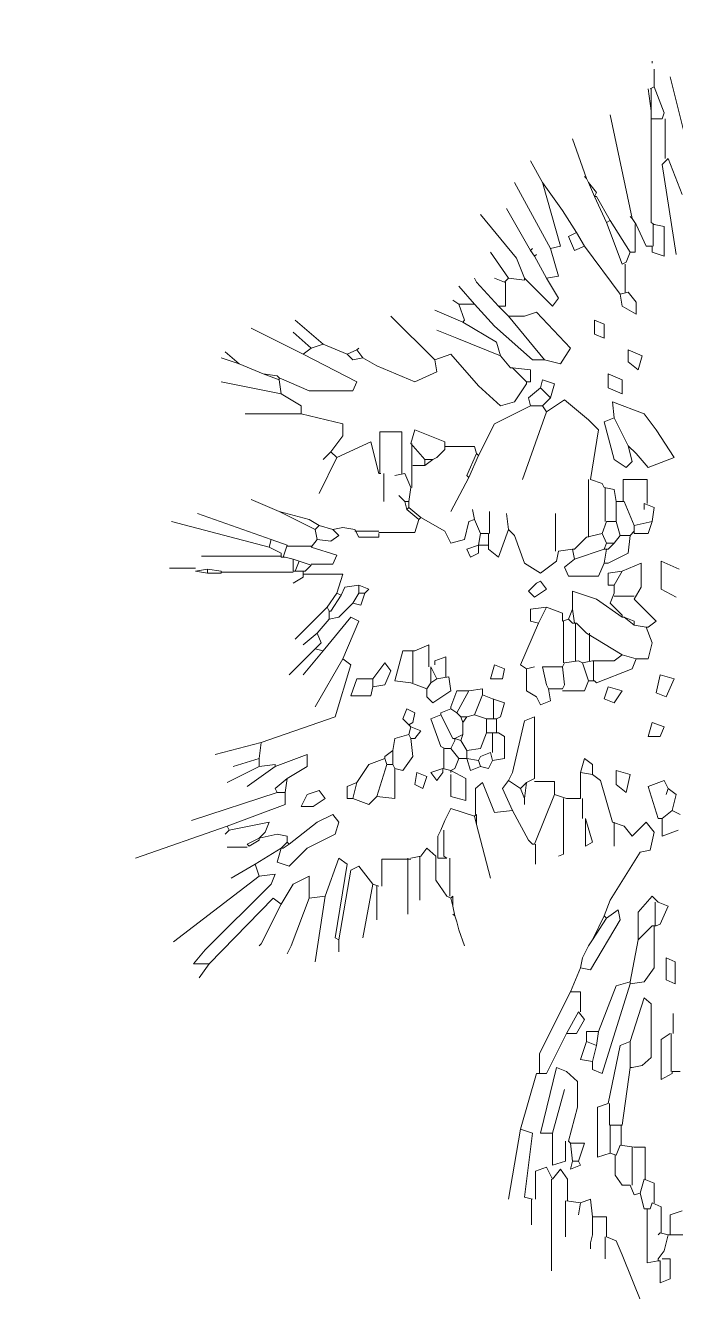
# Model space of a CAD drawing. Header units: inches. Extents: x 242965 to 445791, y 236206 to 423703.
# Drawn here: x 336390.4 to 336479.4, y 365191.5 to 365365 of the extents above; entities that cross this region are included whole.
import ezdxf

# ---------------------------------------------------------------- set-up
doc = ezdxf.new("R2010")
doc.units = ezdxf.units.IN
doc.header["$MEASUREMENT"] = 0
doc.layers.add('9', color=251, linetype='Continuous', lineweight=13)

# ---------------------------------------------------------------- blocks, each defined once
blk = doc.blocks.new('md-lavabo5')
for p, q in [((237.92, 1293.95), (237.92, 1293.68)), ((238.19, 1290.41), (238.19, 1292.86)), ((242.28, 1284.12), (240.37, 1291.77)), ((237.37, 1290.13), (237.78, 1287.13)), ((238.19, 1290.41), (237.64, 1290.13)), ((237.78, 1290.13), (237.78, 1286.04)), ((238.19, 1290.41), (239.55, 1286.86)), ((237.78, 1287.13), (237.78, 1271.84)), ((235.18, 1272.39), (232.18, 1286.58)), ((237.78, 1286.04), (239.28, 1286.04)), ((239.55, 1286.86), (239.28, 1286.04)), ((239.69, 1286.04), (239.69, 1280.58)), ((228.91, 1277.85), (227, 1283.31)), ((222.9, 1277.3), (221.26, 1280.3)), ((240.1, 1280.58), (239.28, 1279.76)), ((240.1, 1280.58), (242.01, 1275.66)), ((239.28, 1279.76), (241.19, 1267.47)), ((223.99, 1268.29), (219.08, 1277.3)), ((222.9, 1277.3), (225.36, 1268.57)), ((222.9, 1277.3), (225.63, 1273.48)), ((228.91, 1277.85), (228.63, 1278.12)), ((228.91, 1277.85), (229.18, 1277.3)), ((229.18, 1277.3), (230.27, 1275.94)), ((229.18, 1277.3), (230, 1275.39)), ((230.27, 1275.94), (230, 1275.39)), ((230, 1275.39), (230.27, 1275.39)), ((230, 1275.39), (231.64, 1271.84)), ((230.27, 1275.39), (232.18, 1272.11)), ((221.26, 1268.02), (217.99, 1273.75)), ((225.63, 1273.48), (227.54, 1270.48)), ((219.35, 1266.93), (214.44, 1272.93)), ((232.18, 1272.11), (231.64, 1271.84)), ((231.64, 1271.84), (233.82, 1266.11)), ((232.18, 1272.11), (234.91, 1267.75)), ((235.18, 1272.39), (234.91, 1272.66)), ((235.18, 1272.39), (235.73, 1271.57)), ((235.59, 1271.57), (235.59, 1267.75)), ((235.73, 1271.57), (237.1, 1268.57)), ((237.78, 1271.84), (238.19, 1271.57)), ((238.05, 1271.57), (238.05, 1268.57)), ((238.19, 1271.57), (239.55, 1271.29)), ((227.54, 1270.48), (226.45, 1269.93)), ((226.45, 1269.93), (227.27, 1268.02)), ((227.54, 1270.48), (228.63, 1268.57)), ((239.55, 1271.29), (239.55, 1267.2)), ((221.26, 1268.02), (221.54, 1268.29)), ((225.36, 1268.57), (223.99, 1268.29)), ((223.99, 1268.29), (225.08, 1264.47)), ((227.27, 1268.02), (228.63, 1268.57)), ((228.63, 1268.57), (233.55, 1262.01)), ((237.1, 1268.57), (237.92, 1268.57)), ((237.92, 1267.75), (237.92, 1268.57)), ((218.26, 1264.2), (215.8, 1267.75)), ((220.44, 1264.2), (219.35, 1266.93)), ((221.26, 1268.02), (221.81, 1267.2)), ((221.81, 1267.2), (222.08, 1267.47)), ((221.81, 1267.2), (223.45, 1264.2)), ((234.37, 1266.38), (233.82, 1266.11)), ((234.91, 1267.75), (234.37, 1266.38)), ((235.59, 1267.75), (234.91, 1267.75)), ((239.55, 1267.2), (237.92, 1267.75)), ((234.23, 1266.11), (234.23, 1262.28)), ((213.62, 1260.65), (211.44, 1263.1)), ((213.89, 1263.65), (213.62, 1264.2)), ((216.89, 1260.38), (213.89, 1263.65)), ((217.71, 1263.65), (216.35, 1264.2)), ((218.26, 1264.2), (217.71, 1263.65)), ((217.85, 1263.65), (217.85, 1260.38)), ((218.26, 1264.2), (220.44, 1263.92)), ((220.44, 1263.92), (220.44, 1264.2)), ((220.44, 1264.2), (224.26, 1260.38)), ((225.08, 1264.47), (223.45, 1264.2)), ((225.08, 1261.47), (223.45, 1264.2)), ((211.44, 1260.65), (210.62, 1261.19)), ((224.26, 1260.38), (225.08, 1261.47)), ((234.64, 1262.28), (233.55, 1262.01)), ((233.82, 1260.38), (233.55, 1262.01)), ((234.64, 1262.28), (235.73, 1260.92)), ((211.98, 1258.19), (208.16, 1259.83)), ((211.44, 1260.65), (213.62, 1260.65)), ((211.44, 1260.65), (212.25, 1258.46)), ((213.62, 1260.65), (216.35, 1257.64)), ((217.85, 1260.38), (216.89, 1260.38)), ((216.89, 1260.38), (218.26, 1259.01)), ((220.44, 1259.01), (222.08, 1259.56)), ((222.08, 1259.56), (226.72, 1254.64)), ((235.73, 1259.28), (233.82, 1260.38)), ((235.73, 1260.92), (235.73, 1259.28)), ((192.87, 1255.19), (189.05, 1258.46)), ((208.16, 1253), (202.15, 1259.01)), ((212.25, 1258.46), (211.98, 1258.19)), ((211.98, 1258.19), (216.62, 1255.46)), ((216.35, 1257.64), (221.54, 1253)), ((218.26, 1259.01), (223.17, 1253)), ((218.26, 1259.01), (220.44, 1259.01)), ((230, 1258.46), (231.36, 1257.92)), ((230, 1256.55), (230, 1258.46)), ((231.36, 1257.92), (231.36, 1256.01)), ((190.14, 1253.82), (183.04, 1257.37)), ((191.23, 1254.64), (188.78, 1256.83)), ((211.16, 1256.01), (208.43, 1257.1)), ((217.17, 1253.55), (211.16, 1256.01)), ((231.36, 1256.01), (230, 1256.55)), ((191.23, 1254.64), (190.14, 1253.82)), ((192.87, 1255.19), (191.23, 1254.64)), ((192.87, 1255.19), (196.15, 1253.82)), ((197.51, 1254.37), (196.15, 1253.82)), ((197.51, 1254.37), (197.78, 1254.64)), ((197.51, 1254.37), (198.33, 1253.28)), ((216.62, 1255.46), (217.17, 1253.55)), ((226.72, 1254.64), (225.36, 1252.46)), ((234.64, 1254.37), (236.55, 1253.55)), ((234.64, 1252.73), (234.64, 1254.37)), ((181.4, 1252.46), (178.95, 1253.28)), ((181.4, 1252.46), (179.49, 1254.1)), ((181.4, 1252.46), (184.68, 1251.09)), ((190.14, 1253.82), (197.51, 1250)), ((196.15, 1253.82), (196.97, 1253)), ((196.97, 1253), (198.33, 1253.28)), ((198.33, 1253.28), (200.24, 1252.18)), ((208.16, 1253), (210.34, 1253.82)), ((208.43, 1251.36), (208.16, 1253)), ((210.34, 1253.82), (214.16, 1249.46)), ((217.17, 1253.55), (218.53, 1251.91)), ((221.54, 1253), (223.17, 1253)), ((225.36, 1252.46), (223.17, 1253)), ((236, 1251.64), (234.64, 1252.73)), ((236.55, 1253.55), (236, 1251.64)), ((184.68, 1251.09), (186.86, 1250.27)), ((184.68, 1251.09), (186.59, 1250.82)), ((186.59, 1250.82), (186.86, 1250.55)), ((200.24, 1252.18), (205.43, 1250)), ((205.43, 1250), (208.43, 1251.36)), ((218.53, 1251.91), (218.81, 1251.91)), ((218.81, 1251.91), (220.72, 1250)), ((218.81, 1251.91), (221.26, 1251.64)), ((221.26, 1251.64), (221.26, 1250)), ((231.91, 1251.09), (233.82, 1250.27)), ((231.91, 1249.18), (231.91, 1251.09)), ((187.14, 1248.36), (178.95, 1250)), ((190.96, 1248.77), (186.86, 1250.55)), ((186.86, 1250.55), (186.86, 1250.27)), ((186.86, 1250.27), (187.14, 1248.36)), ((197.51, 1250), (196.97, 1248.77)), ((214.16, 1249.46), (217.17, 1246.72)), ((219.08, 1247.27), (220.72, 1249.73)), ((220.72, 1249.73), (220.72, 1250)), ((221.26, 1250), (220.72, 1250)), ((222.63, 1249.18), (220.99, 1247.82)), ((222.63, 1249.18), (222.9, 1250.27)), ((222.63, 1249.18), (223.99, 1247.82)), ((222.9, 1250.27), (224.54, 1249.73)), ((224.54, 1249.73), (223.99, 1247.82)), ((233.82, 1248.36), (231.91, 1249.18)), ((233.82, 1250.27), (233.82, 1248.36)), ((187.14, 1248.36), (189.87, 1246.72)), ((196.97, 1248.77), (190.96, 1248.77)), ((217.17, 1246.72), (219.08, 1247.27)), ((220.99, 1247.82), (221.26, 1246.72)), ((223.99, 1247.82), (222.9, 1246.72)), ((223.45, 1245.91), (225.9, 1247.54)), ((225.9, 1247.54), (229.18, 1244.81)), ((232.73, 1245.09), (232.46, 1247.27)), ((232.46, 1247.27), (236.82, 1245.63)), ((189.87, 1245.63), (182.22, 1245.63)), ((189.87, 1246.72), (189.87, 1245.63)), ((189.87, 1245.63), (195.6, 1244.27)), ((221.26, 1246.72), (216.35, 1244.27)), ((223.45, 1245.91), (220.17, 1236.62)), ((221.26, 1246.72), (222.9, 1246.72)), ((222.9, 1246.72), (223.45, 1245.91)), ((236.82, 1245.63), (238.46, 1243.45)), ((195.6, 1244.27), (195.6, 1242.63)), ((216.35, 1244.27), (214.16, 1239.9)), ((229.18, 1244.81), (230.55, 1243.45)), ((232.73, 1245.09), (231.36, 1244.54)), ((231.36, 1244.54), (232.73, 1239.35)), ((232.73, 1245.09), (234.64, 1241.26)), ((195.6, 1242.63), (193.96, 1240.44)), ((200.65, 1237.44), (200.65, 1243.17)), ((200.65, 1243.17), (203.65, 1243.17)), ((203.65, 1243.17), (203.65, 1237.44)), ((204.88, 1241.54), (205.43, 1243.45)), ((205.43, 1243.45), (209.52, 1241.81)), ((230.55, 1243.45), (229.45, 1236.62)), ((238.46, 1243.45), (240.92, 1239.63)), ((193.96, 1240.44), (192.87, 1239.35)), ((193.96, 1240.44), (194.78, 1239.63)), ((194.78, 1239.63), (199.42, 1241.81)), ((199.42, 1241.81), (200.52, 1237.44)), ((204.88, 1241.54), (206.79, 1239.35)), ((205.02, 1241.54), (205.02, 1238.54)), ((209.52, 1240.72), (208.43, 1239.63)), ((209.52, 1241.81), (209.52, 1240.72)), ((209.52, 1241.13), (213.62, 1241.13)), ((213.62, 1241.13), (213.89, 1240.17)), ((235.18, 1239.08), (234.64, 1241.26)), ((235.73, 1240.17), (234.64, 1241.26)), ((194.78, 1239.63), (192.32, 1234.71)), ((206.79, 1239.35), (207.89, 1239.35)), ((206.79, 1239.35), (206.79, 1238.54)), ((207.89, 1239.35), (206.79, 1238.54)), ((208.43, 1239.63), (207.89, 1239.35)), ((213.89, 1240.17), (212.53, 1237.17)), ((214.16, 1239.9), (212.8, 1236.9)), ((213.89, 1240.17), (214.16, 1239.9)), ((232.73, 1239.35), (234.37, 1238.26)), ((234.37, 1238.26), (235.18, 1239.08)), ((237.37, 1238.26), (235.73, 1240.17)), ((240.92, 1239.63), (237.37, 1238.26)), ((200.52, 1237.44), (200.79, 1237.44)), ((201.2, 1237.44), (201.2, 1233.62)), ((204.06, 1237.44), (202.7, 1237.17)), ((204.06, 1237.44), (204.88, 1235.53)), ((205.02, 1238.54), (205.02, 1235.53)), ((205.16, 1238.54), (206.79, 1238.54)), ((212.8, 1236.9), (210.34, 1232.25)), ((212.53, 1237.17), (212.8, 1236.9)), ((204.88, 1235.53), (204.61, 1233.62)), ((229.18, 1236.62), (229.18, 1228.71)), ((229.45, 1236.62), (231.09, 1236.08)), ((231.09, 1236.08), (231.36, 1235.53)), ((231.36, 1235.53), (232.73, 1235.26)), ((231.5, 1235.53), (231.5, 1230.89)), ((232.73, 1235.26), (233, 1233.62)), ((233.96, 1233.62), (233.96, 1236.62)), ((233.96, 1236.62), (237.23, 1236.62)), ((237.23, 1236.62), (237.23, 1233.35)), ((186.86, 1232.25), (183.04, 1233.89)), ((204.06, 1233.62), (203.24, 1234.44)), ((204.06, 1233.62), (204.61, 1233.62)), ((204.06, 1233.62), (204.34, 1232.53)), ((204.61, 1233.62), (204.61, 1232.8)), ((233, 1233.62), (234.09, 1233.62)), ((233, 1233.62), (233, 1230.89)), ((234.09, 1233.62), (235.46, 1230.34)), ((236.82, 1233.35), (238.19, 1232.8)), ((236.82, 1233.35), (236.82, 1232.53)), ((185.77, 1228.43), (175.67, 1231.98)), ((186.86, 1232.25), (191.78, 1229.8)), ((186.86, 1232.25), (190.96, 1231.16)), ((204.61, 1232.8), (204.34, 1232.53)), ((204.34, 1232.53), (205.97, 1231.16)), ((204.61, 1232.8), (206.25, 1231.44)), ((213.62, 1231.16), (213.34, 1232.53)), ((215.67, 1229.25), (215.67, 1232.25)), ((218.26, 1229.8), (217.99, 1231.98)), ((224.67, 1226.8), (224.67, 1231.98)), ((238.19, 1232.8), (237.92, 1230.89)), ((185.5, 1227.34), (172.12, 1230.89)), ((190.96, 1231.16), (192.32, 1230.34)), ((192.32, 1230.34), (191.78, 1229.8)), ((192.32, 1230.34), (194.23, 1229.8)), ((194.23, 1229.8), (195.6, 1230.07)), ((195.6, 1230.07), (197.24, 1229.8)), ((205.97, 1231.16), (205.43, 1229.39)), ((206.25, 1231.44), (205.97, 1231.16)), ((206.25, 1231.44), (209.52, 1229.53)), ((212.25, 1228.43), (212.8, 1230.89)), ((212.8, 1230.89), (213.62, 1231.16)), ((213.62, 1231.16), (214.44, 1229.25)), ((231.64, 1230.89), (231.09, 1229.25)), ((231.64, 1230.89), (233, 1230.89)), ((233, 1230.89), (233.55, 1228.98)), ((237.92, 1230.89), (235.46, 1230.34)), ((235.46, 1230.34), (235.46, 1229.53)), ((237.92, 1230.89), (237.37, 1229.25)), ((185.77, 1228.43), (185.5, 1227.34)), ((185.77, 1228.43), (187.96, 1227.62)), ((192.05, 1228.43), (191.23, 1227.34)), ((191.78, 1229.8), (192.05, 1228.43)), ((193.96, 1228.16), (192.05, 1228.43)), ((195.05, 1228.98), (193.96, 1228.16)), ((194.23, 1229.8), (195.05, 1228.98)), ((197.24, 1229.8), (197.78, 1228.71)), ((197.24, 1229.53), (200.52, 1229.53)), ((197.78, 1228.71), (200.52, 1228.71)), ((205.43, 1229.39), (200.52, 1229.39)), ((200.52, 1228.71), (200.52, 1229.25)), ((209.52, 1229.53), (210.34, 1227.89)), ((210.34, 1227.89), (212.25, 1228.43)), ((214.44, 1229.25), (214.16, 1227.62)), ((214.44, 1229.25), (215.53, 1229.25)), ((215.53, 1229.25), (215.53, 1227.62)), ((218.26, 1229.8), (216.89, 1225.98)), ((218.26, 1229.8), (219.08, 1228.98)), ((219.08, 1228.98), (220.44, 1225.16)), ((228.91, 1228.71), (227.27, 1227.07)), ((231.09, 1229.25), (228.91, 1228.71)), ((231.09, 1229.25), (231.64, 1227.89)), ((233.55, 1228.98), (232.73, 1227.89)), ((233.55, 1228.98), (234.91, 1228.98)), ((234.91, 1228.98), (234.64, 1226.52)), ((235.46, 1229.53), (234.91, 1228.98)), ((235.46, 1229.25), (235.46, 1229.53)), ((237.37, 1229.25), (235.46, 1229.25)), ((185.5, 1227.34), (187.14, 1226.52)), ((187.14, 1226.52), (187.14, 1225.98)), ((187.96, 1227.62), (187.41, 1225.98)), ((187.96, 1227.48), (191.23, 1227.48)), ((191.23, 1227.34), (194.78, 1226.25)), ((214.16, 1227.62), (212.53, 1227.07)), ((212.53, 1227.07), (213.07, 1225.98)), ((213.07, 1225.98), (214.16, 1226.52)), ((214.16, 1227.62), (215.53, 1227.62)), ((214.16, 1226.52), (214.16, 1227.62)), ((215.53, 1227.07), (215.53, 1227.62)), ((216.89, 1225.98), (215.53, 1227.07)), ((224.81, 1225.43), (225.08, 1226.8)), ((227, 1227.07), (225.08, 1226.8)), ((227.27, 1227.07), (227, 1227.07)), ((227, 1227.07), (227.27, 1225.7)), ((231.36, 1227.07), (227.27, 1225.7)), ((231.64, 1227.89), (231.36, 1227.07)), ((231.36, 1227.07), (231.64, 1227.07)), ((231.64, 1227.07), (231.36, 1225.16)), ((231.64, 1227.89), (232.73, 1227.89)), ((231.64, 1227.07), (231.91, 1227.07)), ((232.73, 1227.89), (231.91, 1227.07)), ((234.64, 1226.52), (231.91, 1225.16)), ((187.14, 1226.11), (176.22, 1226.11)), ((187.14, 1225.98), (187.41, 1225.98)), ((187.41, 1225.98), (187.68, 1225.98)), ((187.68, 1225.98), (188.78, 1225.7)), ((188.78, 1225.7), (189.6, 1225.43)), ((188.78, 1225.7), (188.78, 1224.07)), ((189.6, 1225.43), (189.05, 1224.07)), ((189.6, 1225.43), (191.23, 1224.88)), ((191.23, 1224.88), (190.41, 1224.07)), ((194.23, 1225.02), (191.23, 1225.02)), ((194.78, 1226.25), (194.23, 1225.02)), ((220.44, 1225.16), (222.63, 1223.79)), ((222.63, 1223.79), (224.81, 1225.43)), ((227.27, 1225.7), (225.9, 1224.61)), ((230.55, 1223.38), (231.36, 1225.16)), ((231.91, 1225.16), (231.36, 1225.16)), ((233.82, 1224.07), (236.41, 1225.16)), ((236.41, 1225.16), (236.41, 1221.88)), ((239.14, 1221.61), (239.14, 1225.43)), ((239.14, 1225.43), (241.6, 1224.34)), ((175.4, 1224.47), (171.85, 1224.47)), ((177.04, 1224.34), (175.4, 1224.07)), ((175.4, 1224.07), (177.04, 1223.79)), ((177.04, 1224.34), (178.95, 1224.07)), ((177.04, 1224.34), (177.04, 1223.79)), ((177.04, 1223.79), (178.95, 1223.79)), ((178.95, 1224.07), (178.95, 1223.79)), ((188.78, 1223.93), (178.95, 1223.93)), ((188.78, 1224.07), (189.05, 1224.07)), ((190.14, 1223.25), (188.78, 1222.43)), ((189.05, 1224.07), (189.32, 1224.07)), ((189.32, 1224.07), (190.14, 1224.07)), ((190.41, 1224.07), (190.14, 1224.07)), ((190.14, 1224.07), (190.14, 1223.25)), ((190.14, 1223.66), (195.6, 1223.66)), ((195.6, 1223.66), (194.78, 1221.06)), ((225.9, 1224.61), (226.45, 1223.38)), ((226.45, 1223.38), (230.55, 1223.38)), ((233.82, 1224.07), (231.91, 1223.79)), ((231.91, 1223.79), (231.91, 1222.15)), ((233.82, 1224.07), (232.73, 1222.15)), ((195.87, 1221.88), (195.33, 1220.79)), ((197.78, 1222.15), (195.87, 1221.88)), ((197.78, 1222.15), (199.15, 1221.61)), ((197.78, 1222.15), (197.78, 1221.06)), ((199.15, 1221.61), (198.6, 1221.06)), ((220.99, 1221.33), (222.08, 1222.43)), ((221.81, 1220.52), (220.99, 1221.33)), ((223.45, 1221.61), (221.81, 1220.52)), ((222.08, 1222.43), (222.63, 1222.7)), ((222.63, 1222.7), (223.45, 1221.61)), ((227, 1218.88), (227, 1221.33)), ((227, 1221.33), (230.27, 1220.24)), ((231.91, 1222.15), (232.73, 1222.15)), ((232.73, 1222.15), (232.73, 1221.06)), ((236.41, 1221.88), (235.46, 1220.24)), ((241.19, 1220.52), (239.14, 1221.61)), ((194.78, 1221.06), (193.42, 1219.15)), ((195.33, 1220.79), (193.96, 1218.61)), ((194.78, 1221.06), (195.33, 1220.79)), ((196.97, 1219.7), (195.05, 1217.79)), ((197.78, 1221.06), (196.97, 1219.7)), ((198.06, 1219.43), (196.97, 1219.7)), ((197.78, 1221.06), (198.6, 1221.06)), ((198.6, 1221.06), (198.06, 1219.43)), ((230.27, 1220.24), (233.82, 1217.79)), ((232.73, 1221.06), (232.18, 1219.7)), ((232.18, 1219.7), (233.82, 1218.06)), ((232.73, 1220.65), (235.46, 1220.65)), ((235.46, 1220.24), (236.28, 1219.43)), ((193.42, 1219.15), (189.05, 1214.78)), ((192.87, 1213.15), (196.69, 1217.79)), ((193.42, 1219.15), (193.69, 1218.61)), ((193.96, 1218.61), (193.69, 1218.61)), ((193.69, 1218.61), (193.69, 1217.51)), ((195.05, 1217.79), (193.69, 1217.51)), ((196.69, 1217.79), (197.78, 1217.24)), ((223.45, 1219.15), (221.26, 1218.88)), ((221.26, 1218.88), (221.26, 1217.24)), ((223.45, 1219.15), (222.35, 1216.97)), ((223.45, 1219.15), (225.63, 1218.33)), ((225.63, 1218.33), (225.63, 1217.24)), ((227, 1218.88), (226.45, 1217.51)), ((227, 1218.88), (227.27, 1216.97)), ((233.82, 1218.06), (233.82, 1217.79)), ((233.82, 1217.79), (234.09, 1217.79)), ((234.09, 1217.79), (235.46, 1216.69)), ((234.09, 1217.79), (235.46, 1217.24)), ((236.28, 1219.43), (238.46, 1217.24)), ((193.69, 1217.51), (192.05, 1215.6)), ((197.78, 1217.24), (195.6, 1212.05)), ((222.35, 1216.97), (219.9, 1211.23)), ((221.26, 1217.24), (222.35, 1216.97)), ((226.45, 1217.51), (225.63, 1217.24)), ((225.77, 1217.24), (225.77, 1211.51)), ((226.45, 1217.51), (227, 1216.97)), ((227, 1216.97), (227.27, 1216.97)), ((227.27, 1216.97), (227.54, 1216.97)), ((227.41, 1216.97), (227.41, 1211.78)), ((227.54, 1216.97), (228.91, 1215.6)), ((235.46, 1217.24), (235.46, 1216.69)), ((235.46, 1216.69), (237.1, 1216.42)), ((237.37, 1216.42), (237.1, 1216.42)), ((237.1, 1216.42), (237.92, 1214.24)), ((238.46, 1217.24), (237.37, 1216.42)), ((192.05, 1215.6), (190.14, 1213.96)), ((192.05, 1215.6), (192.6, 1214.24)), ((228.91, 1215.6), (233.82, 1212.6)), ((229.32, 1215.6), (229.32, 1211.78)), ((191.78, 1213.42), (188.23, 1209.87)), ((192.87, 1213.15), (190.14, 1209.87)), ((192.6, 1214.24), (191.78, 1213.42)), ((191.78, 1213.42), (192.87, 1213.15)), ((203.79, 1213.15), (202.7, 1209.05)), ((205.43, 1213.15), (203.79, 1213.15)), ((205.16, 1213.15), (205.16, 1208.78)), ((205.43, 1213.15), (207.34, 1213.96)), ((207.34, 1213.96), (207.34, 1210.96)), ((233.82, 1212.6), (232.73, 1211.78)), ((233.82, 1212.6), (235.73, 1212.05)), ((237.92, 1214.24), (237.37, 1212.05)), ((195.6, 1212.05), (191.78, 1205.5)), ((196.69, 1211.23), (194.51, 1204.14)), ((195.6, 1212.05), (196.69, 1211.23)), ((199.7, 1209.32), (201.33, 1211.51)), ((201.33, 1211.51), (202.15, 1210.41)), ((207.61, 1210.96), (208.43, 1209.32)), ((207.61, 1210.96), (207.61, 1208.78)), ((209.66, 1212.33), (208.16, 1211.78)), ((208.16, 1211.78), (208.16, 1211.23)), ((209.66, 1209.6), (209.66, 1212.33)), ((215.8, 1209.32), (216.35, 1211.23)), ((216.35, 1211.23), (217.71, 1210.69)), ((219.9, 1211.23), (220.72, 1210.69)), ((220.72, 1210.69), (221.81, 1210.96)), ((225.63, 1210.96), (222.9, 1210.96)), ((222.9, 1210.96), (223.45, 1208.51)), ((225.9, 1211.51), (225.63, 1210.96)), ((225.63, 1210.96), (225.9, 1208.51)), ((227.81, 1211.78), (225.9, 1211.51)), ((227.81, 1211.78), (228.36, 1211.51)), ((229.73, 1211.78), (228.36, 1211.51)), ((228.36, 1211.51), (229.18, 1209.05)), ((229.73, 1211.78), (230, 1211.78)), ((229.86, 1211.78), (229.86, 1209.05)), ((232.73, 1211.78), (230, 1211.78)), ((235.73, 1212.05), (235.18, 1210.69)), ((237.37, 1212.05), (235.73, 1212.05)), ((197.51, 1209.32), (196.69, 1207)), ((199.7, 1209.32), (197.51, 1209.32)), ((199.7, 1209.32), (199.7, 1208.23)), ((202.15, 1210.41), (201.33, 1208.51)), ((208.43, 1209.32), (207.61, 1208.78)), ((210.07, 1209.6), (208.43, 1209.32)), ((210.07, 1209.6), (210.34, 1207.69)), ((217.44, 1209.32), (215.8, 1209.32)), ((217.71, 1210.69), (217.44, 1209.32)), ((220.72, 1210.69), (220.72, 1207.69)), ((235.18, 1210.69), (230.27, 1208.78)), ((238.46, 1207.41), (239.01, 1209.87)), ((239.01, 1209.87), (240.92, 1209.32)), ((240.92, 1209.32), (239.83, 1206.87)), ((199.42, 1207), (199.7, 1208.23)), ((201.33, 1208.51), (199.7, 1208.23)), ((202.7, 1209.05), (204.88, 1208.78)), ((204.88, 1208.78), (207.07, 1207.96)), ((207.61, 1208.78), (207.07, 1207.96)), ((207.07, 1206.87), (207.07, 1207.96)), ((210.34, 1207.69), (207.89, 1206.05)), ((211.16, 1207.69), (210.34, 1205.5)), ((212.8, 1207.69), (211.16, 1204.68)), ((212.8, 1207.69), (211.16, 1207.69)), ((212.8, 1207.69), (214.71, 1207.96)), ((214.71, 1207.96), (214.71, 1207.14)), ((220.72, 1207.69), (222.08, 1206.87)), ((223.45, 1208.51), (223.72, 1207.96)), ((223.99, 1206.32), (223.72, 1207.96)), ((223.72, 1207.96), (225.63, 1207.96)), ((225.9, 1208.51), (225.63, 1207.96)), ((228.63, 1207.69), (225.63, 1207.69)), ((229.18, 1209.05), (228.63, 1207.69)), ((229.18, 1209.05), (230, 1209.05)), ((230.27, 1208.78), (230, 1209.05)), ((231.36, 1206.59), (231.91, 1208.23)), ((231.91, 1208.23), (233.82, 1207.69)), ((233.82, 1207.69), (232.73, 1206.05)), ((239.83, 1206.87), (238.46, 1207.41)), ((196.69, 1207), (199.42, 1207)), ((207.89, 1206.05), (207.07, 1206.87)), ((214.71, 1207.14), (213.62, 1204.41)), ((214.71, 1207.14), (216.08, 1206.59)), ((216.08, 1206.59), (217.71, 1206.05)), ((216.21, 1206.59), (216.21, 1203.86)), ((217.71, 1206.05), (217.17, 1204.14)), ((222.08, 1206.87), (222.63, 1205.77)), ((222.63, 1205.77), (223.99, 1206.32)), ((232.73, 1206.05), (231.36, 1206.59)), ((194.51, 1204.14), (184.41, 1200.59)), ((203.79, 1203.86), (204.34, 1205.23)), ((204.61, 1203.04), (203.79, 1203.86)), ((204.34, 1205.23), (205.43, 1204.68)), ((205.43, 1204.68), (205.16, 1203.32)), ((208.98, 1204.41), (207.61, 1203.86)), ((207.61, 1203.86), (208.98, 1200.04)), ((210.34, 1205.23), (208.98, 1204.68)), ((208.98, 1204.68), (208.98, 1204.41)), ((208.98, 1204.41), (210.62, 1201.13)), ((210.34, 1205.5), (210.34, 1205.23)), ((210.34, 1205.23), (211.16, 1204.68)), ((211.16, 1204.68), (211.71, 1204.14)), ((211.71, 1204.14), (212.53, 1204.14)), ((211.71, 1204.14), (211.98, 1203.32)), ((212.53, 1204.14), (211.98, 1203.32)), ((213.62, 1204.41), (212.53, 1204.14)), ((213.62, 1204.41), (215.26, 1203.86)), ((215.26, 1203.86), (216.35, 1203.86)), ((215.26, 1203.86), (215.26, 1201.95)), ((216.35, 1203.86), (216.62, 1203.86)), ((217.17, 1204.14), (216.62, 1203.86)), ((216.62, 1203.86), (216.62, 1201.95)), ((221.81, 1204.14), (220.44, 1203.59)), ((221.81, 1195.67), (221.81, 1204.14)), ((205.16, 1203.32), (204.61, 1203.04)), ((204.61, 1203.04), (204.88, 1202.77)), ((204.88, 1202.77), (204.61, 1201.68)), ((204.88, 1202.77), (206.25, 1202.22)), ((206.25, 1202.22), (205.43, 1201.13)), ((211.98, 1203.32), (211.98, 1201.68)), ((220.44, 1203.59), (218.81, 1196.49)), ((237.37, 1201.41), (237.92, 1203.32)), ((237.92, 1203.32), (239.55, 1202.77)), ((239.55, 1202.77), (239.01, 1201.41)), ((184.41, 1200.59), (178.13, 1198.95)), ((184.41, 1200.59), (184.13, 1198.4)), ((202.7, 1201.13), (202.42, 1199.49)), ((204.61, 1201.68), (202.7, 1201.13)), ((204.61, 1201.68), (204.88, 1201.13)), ((205.43, 1201.13), (204.88, 1201.13)), ((204.88, 1201.13), (205.16, 1198.68)), ((210.89, 1200.86), (210.34, 1199.77)), ((210.62, 1201.13), (210.89, 1201.13)), ((211.98, 1201.68), (210.89, 1201.13)), ((210.89, 1201.13), (210.89, 1200.86)), ((210.89, 1201.13), (211.71, 1200.86)), ((211.98, 1201.68), (211.71, 1200.86)), ((211.71, 1200.86), (212.53, 1199.49)), ((215.26, 1201.95), (214.44, 1199.77)), ((215.26, 1201.95), (216.35, 1201.95)), ((216.08, 1201.95), (216.08, 1199.22)), ((216.35, 1201.95), (216.62, 1201.95)), ((216.62, 1201.95), (216.89, 1201.95)), ((216.89, 1201.95), (217.71, 1201.41)), ((217.71, 1201.41), (217.71, 1198.4)), ((239.01, 1201.41), (237.37, 1201.41)), ((186.32, 1197.31), (190.69, 1198.95)), ((190.69, 1198.95), (190.69, 1197.31)), ((202.42, 1199.49), (201.33, 1198.68)), ((201.33, 1198.68), (201.33, 1198.4)), ((202.42, 1199.49), (202.42, 1197.59)), ((205.16, 1198.68), (203.79, 1196.77)), ((208.98, 1200.04), (209.52, 1199.77)), ((209.39, 1199.77), (209.39, 1197.04)), ((209.52, 1199.77), (210.34, 1199.77)), ((210.34, 1199.77), (211.44, 1198.4)), ((214.44, 1199.77), (212.53, 1199.49)), ((212.53, 1199.49), (212.53, 1198.4)), ((214.44, 1198.68), (214.16, 1198.13)), ((215.8, 1199.22), (214.44, 1198.68)), ((215.8, 1199.22), (216.08, 1198.13)), ((184.13, 1197.31), (179.77, 1195.13)), ((184.13, 1198.4), (180.59, 1197.31)), ((186.32, 1197.31), (182.5, 1194.58)), ((184.13, 1198.4), (184.13, 1197.31)), ((184.13, 1197.31), (186.32, 1197.59)), ((186.32, 1197.59), (186.32, 1197.31)), ((190.69, 1197.31), (187.96, 1195.67)), ((199.15, 1197.59), (197.51, 1195.13)), ((201.33, 1198.4), (199.15, 1197.59)), ((201.61, 1197.59), (200.24, 1193.22)), ((201.33, 1198.4), (201.61, 1197.59)), ((201.61, 1197.59), (202.42, 1197.59)), ((202.42, 1197.59), (202.7, 1197.04)), ((203.79, 1196.77), (202.7, 1197.04)), ((202.7, 1197.04), (202.7, 1192.94)), ((209.25, 1197.04), (207.61, 1196.49)), ((209.25, 1197.04), (210.34, 1196.77)), ((209.25, 1196.49), (209.25, 1197.04)), ((210.89, 1197.04), (210.34, 1196.77)), ((211.44, 1198.4), (210.89, 1197.04)), ((211.44, 1198.4), (212.53, 1198.4)), ((212.53, 1198.4), (214.16, 1198.13)), ((212.53, 1198.4), (213.07, 1196.77)), ((213.07, 1196.77), (214.44, 1197.31)), ((214.16, 1198.13), (214.44, 1197.31)), ((215.53, 1197.04), (214.44, 1197.31)), ((216.08, 1198.13), (215.53, 1197.04)), ((217.71, 1198.4), (216.08, 1198.13)), ((228.09, 1196.49), (228.63, 1198.4)), ((228.63, 1198.4), (229.73, 1197.59)), ((229.73, 1197.59), (229.73, 1196.22)), ((187.96, 1195.67), (186.32, 1194.31)), ((187.96, 1195.67), (187.68, 1193.76)), ((205.43, 1194.85), (205.7, 1196.49)), ((205.7, 1196.49), (207.07, 1195.95)), ((207.07, 1195.95), (206.52, 1194.31)), ((207.61, 1196.49), (208.43, 1195.4)), ((208.43, 1195.4), (209.25, 1196.49)), ((210.34, 1196.77), (210.34, 1196.49)), ((210.34, 1196.77), (212.39, 1195.67)), ((210.34, 1193.22), (210.34, 1196.22)), ((212.39, 1195.67), (212.39, 1192.67)), ((218.26, 1195.4), (217.44, 1194.31)), ((218.81, 1196.49), (218.26, 1195.4)), ((218.26, 1195.4), (219.9, 1194.31)), ((221.81, 1195.67), (220.72, 1195.13)), ((221.81, 1195.26), (224.54, 1195.26)), ((224.54, 1195.26), (224.54, 1193.49)), ((228.09, 1196.49), (229.73, 1196.22)), ((228.09, 1196.49), (228.09, 1192.94)), ((229.73, 1196.22), (230.82, 1195.4)), ((230.82, 1195.4), (232.46, 1189.67)), ((233, 1196.77), (234.91, 1196.22)), ((233, 1194.85), (233, 1196.77)), ((234.91, 1196.22), (234.37, 1193.76)), ((239.55, 1195.4), (237.37, 1194.58)), ((240.1, 1194.31), (239.55, 1195.4)), ((186.59, 1193.76), (174.85, 1189.94)), ((186.32, 1194.31), (186.59, 1193.76)), ((186.59, 1193.76), (187.68, 1193.76)), ((187.68, 1193.76), (187.68, 1192.12)), ((189.87, 1191.85), (190.69, 1193.49)), ((190.69, 1193.49), (192.32, 1194.04)), ((192.32, 1194.04), (193.14, 1192.94)), ((197.51, 1195.13), (196.15, 1194.58)), ((196.15, 1194.58), (196.15, 1192.94)), ((197.51, 1195.13), (196.97, 1192.94)), ((206.52, 1194.31), (205.43, 1194.85)), ((214.71, 1195.13), (213.75, 1194.31)), ((213.75, 1194.31), (213.75, 1190.76)), ((216.35, 1191.03), (214.71, 1195.13)), ((217.44, 1194.31), (218.81, 1191.3)), ((220.72, 1195.13), (219.9, 1194.31)), ((219.9, 1194.31), (220.44, 1192.94)), ((220.72, 1195.13), (220.44, 1192.94)), ((224.54, 1193.49), (221.81, 1186.67)), ((224.54, 1193.49), (226.18, 1192.94)), ((234.37, 1193.76), (233, 1194.85)), ((237.37, 1194.58), (238.73, 1190.21)), ((240.1, 1194.31), (239.83, 1193.49)), ((240.1, 1194.31), (241.19, 1193.49)), ((241.19, 1193.49), (240.65, 1191.3)), ((187.68, 1192.12), (179.77, 1189.12)), ((191.51, 1191.85), (189.87, 1191.85)), ((193.14, 1192.94), (191.51, 1191.85)), ((196.15, 1192.94), (196.97, 1192.94)), ((199.15, 1192.12), (196.97, 1192.94)), ((200.24, 1193.22), (199.15, 1192.12)), ((202.7, 1192.94), (200.24, 1193.22)), ((212.39, 1192.67), (210.34, 1193.22)), ((220.44, 1192.94), (220.44, 1192.12)), ((225.77, 1192.94), (225.77, 1185.3)), ((226.18, 1192.94), (228.09, 1192.94)), ((228.36, 1192.94), (228.36, 1190.21)), ((192.05, 1189.67), (194.23, 1190.76)), ((194.23, 1190.76), (195.05, 1189.67)), ((210.34, 1191.58), (209.52, 1189.94)), ((213.62, 1190.49), (210.34, 1191.58)), ((213.89, 1190.76), (213.62, 1190.49)), ((213.62, 1190.49), (213.89, 1189.39)), ((213.89, 1190.76), (213.89, 1189.39)), ((218.81, 1191.3), (216.35, 1191.03)), ((218.81, 1191.3), (220.99, 1187.21)), ((228.77, 1190.21), (228.77, 1186.39)), ((229.73, 1186.94), (228.77, 1190.21)), ((238.73, 1190.21), (239.28, 1190.21)), ((240.65, 1191.3), (239.28, 1190.21)), ((239.28, 1190.21), (239.28, 1187.76)), ((240.65, 1191.3), (241.74, 1190.76)), ((179.77, 1189.12), (167.21, 1184.75)), ((180.04, 1188.58), (179.49, 1188.03)), ((179.77, 1189.12), (180.04, 1188.58)), ((180.04, 1188.58), (185.5, 1189.67)), ((184.95, 1188.3), (184.13, 1187.48)), ((185.5, 1189.67), (184.95, 1188.3)), ((188.23, 1186.67), (192.05, 1189.67)), ((195.05, 1189.67), (194.51, 1188.03)), ((208.98, 1188.58), (208.57, 1187.76)), ((209.52, 1189.94), (208.98, 1188.58)), ((209.39, 1188.58), (209.39, 1185.03)), ((213.89, 1189.39), (215.8, 1182.02)), ((232.46, 1189.67), (234.09, 1189.12)), ((232.73, 1189.67), (232.73, 1186.39)), ((234.09, 1189.12), (235.18, 1187.76)), ((235.18, 1187.76), (237.1, 1189.67)), ((237.1, 1189.67), (238.19, 1188.3)), ((238.19, 1188.3), (237.64, 1185.85)), ((239.28, 1187.76), (241.47, 1188.58)), ((184.13, 1187.48), (182.5, 1186.67)), ((182.77, 1186.39), (182.5, 1186.67)), ((184.13, 1187.21), (182.77, 1186.39)), ((184.13, 1187.48), (186.59, 1188.03)), ((184.13, 1187.48), (184.13, 1187.21)), ((186.59, 1188.03), (187.96, 1187.76)), ((187.96, 1186.94), (187.14, 1186.12)), ((188.23, 1186.67), (187.41, 1186.12)), ((187.96, 1187.76), (187.96, 1186.94)), ((187.96, 1186.94), (188.23, 1186.67)), ((194.51, 1188.03), (190.69, 1186.12)), ((208.57, 1187.76), (208.57, 1184.75)), ((220.99, 1187.21), (221.54, 1186.67)), ((221.81, 1186.67), (221.54, 1186.67)), ((221.95, 1186.67), (221.95, 1183.93)), ((228.77, 1186.39), (229.73, 1186.94)), ((182.5, 1186.26), (179.77, 1186.26)), ((187.14, 1186.12), (183.59, 1183.93)), ((186.59, 1184.21), (187.14, 1186.12)), ((187.14, 1186.12), (187.41, 1186.12)), ((190.69, 1186.12), (188.23, 1183.66)), ((206.25, 1185.03), (204.88, 1184.75)), ((206.11, 1185.03), (206.11, 1179.02)), ((206.25, 1185.03), (207.07, 1186.12)), ((207.07, 1186.12), (208.3, 1185.03)), ((208.3, 1185.03), (208.3, 1181.75)), ((209.39, 1185.03), (209.8, 1184.75)), ((225.77, 1185.3), (225.08, 1185.03)), ((236.28, 1185.57), (232.18, 1179.02)), ((237.64, 1185.85), (236.28, 1185.57)), ((183.59, 1183.93), (180.31, 1182.02)), ((183.59, 1183.93), (184.13, 1182.3)), ((188.23, 1183.66), (186.59, 1184.21)), ((193.14, 1179.57), (195.05, 1184.75)), ((196.15, 1183.93), (194.51, 1173.83)), ((195.05, 1184.75), (196.15, 1183.93)), ((196.69, 1183.12), (195.05, 1173.56)), ((197.78, 1183.66), (196.69, 1183.12)), ((199.7, 1181.2), (197.78, 1183.66)), ((204.88, 1184.62), (200.93, 1184.62)), ((200.93, 1184.62), (200.93, 1180.93)), ((204.47, 1184.75), (204.47, 1177.11)), ((208.57, 1184.75), (209.8, 1184.75)), ((210.21, 1184.75), (210.21, 1179.57)), ((184.13, 1182.3), (172.39, 1173.29)), ((184.13, 1182.3), (186.32, 1182.57)), ((186.32, 1182.57), (185.77, 1181.2)), ((190.96, 1182.3), (188.78, 1181.2)), ((190.96, 1179.29), (190.96, 1182.3)), ((208.3, 1181.75), (209.8, 1179.57)), ((185.77, 1181.2), (176.76, 1172.2)), ((188.78, 1181.2), (187.14, 1178.48)), ((199.7, 1181.2), (198.33, 1173.83)), ((199.7, 1181.2), (200.52, 1180.93)), ((200.24, 1180.93), (200.24, 1176.29)), ((186.05, 1179.29), (177.31, 1170.28)), ((187.14, 1178.48), (184.41, 1173.01)), ((187.14, 1178.48), (186.05, 1179.29)), ((190.96, 1179.29), (188.5, 1172.74)), ((193.14, 1179.57), (190.96, 1179.29)), ((193.14, 1179.57), (191.78, 1170.56)), ((209.8, 1179.57), (210.34, 1179.29)), ((210.62, 1179.57), (210.34, 1179.29)), ((210.34, 1179.29), (210.62, 1178.2)), ((210.62, 1179.57), (210.62, 1178.2)), ((210.62, 1178.2), (210.89, 1176.84)), ((232.18, 1179.02), (231.36, 1176.84)), ((237.92, 1179.57), (236, 1177.38)), ((238.73, 1178.75), (237.92, 1179.57)), ((238.33, 1178.75), (238.33, 1175.47)), ((238.73, 1178.75), (240.1, 1178.2)), ((240.1, 1178.2), (239.01, 1175.74)), ((210.89, 1176.84), (210.62, 1177.11)), ((210.89, 1176.84), (211.16, 1176.02)), ((233.55, 1176.29), (229.45, 1169.46)), ((231.36, 1176.84), (229.73, 1173.56)), ((231.64, 1176.56), (229.73, 1173.56)), ((231.36, 1176.84), (231.64, 1176.56)), ((231.64, 1176.56), (233.27, 1177.66)), ((233.27, 1177.66), (233.55, 1176.29)), ((236, 1177.38), (236, 1173.56)), ((211.16, 1176.02), (211.44, 1174.93)), ((211.16, 1176.02), (211.44, 1174.93)), ((211.44, 1174.93), (212.25, 1172.74)), ((237.92, 1175.47), (236, 1173.56)), ((237.92, 1175.47), (238.46, 1175.47)), ((238.19, 1175.47), (238.19, 1169.74)), ((239.01, 1175.74), (238.46, 1175.47)), ((184.41, 1173.01), (184.13, 1172.74)), ((188.5, 1172.74), (187.96, 1171.65)), ((194.51, 1173.83), (195.05, 1173.56)), ((195.05, 1173.56), (195.05, 1171.92)), ((229.18, 1172.74), (228.36, 1171.1)), ((229.18, 1172.74), (228.36, 1171.1)), ((229.73, 1173.56), (229.18, 1172.74)), ((236, 1173.56), (234.91, 1167.83)), ((236, 1173.56), (236, 1173.56)), ((176.76, 1172.2), (175.13, 1170.28)), ((228.36, 1171.1), (228.09, 1169.74)), ((239.83, 1171.1), (241.06, 1170.56)), ((239.83, 1168.1), (239.83, 1171.1)), ((175.13, 1170.28), (177.31, 1170.28)), ((177.31, 1170.28), (175.94, 1168.37)), ((228.09, 1169.74), (226.72, 1166.46)), ((229.45, 1169.46), (228.09, 1169.74)), ((238.19, 1169.74), (236.82, 1167.83)), ((241.06, 1170.56), (241.06, 1167.56)), ((234.91, 1167.56), (231.09, 1155.27)), ((234.91, 1167.83), (233, 1167.28)), ((236.82, 1167.83), (234.91, 1167.56)), ((234.91, 1167.83), (234.91, 1167.56)), ((241.06, 1167.56), (239.83, 1168.1)), ((226.72, 1166.46), (222.49, 1158)), ((226.72, 1166.46), (228.09, 1166.46)), ((228.09, 1166.46), (228.09, 1163.73)), ((233, 1167.28), (230.55, 1161)), ((234.91, 1159.64), (236.82, 1165.64)), ((236.82, 1165.64), (237.78, 1164.82)), ((237.78, 1164.82), (237.78, 1157.45)), ((227.81, 1163.73), (226.18, 1160.73)), ((228.63, 1162.64), (227.54, 1160.73)), ((227.81, 1163.73), (228.63, 1162.64)), ((240.78, 1163.46), (240.78, 1160.73)), ((226.18, 1160.73), (223.45, 1155.27)), ((227.54, 1160.73), (226.18, 1160.73)), ((230.55, 1161), (228.91, 1161)), ((228.91, 1161), (228.91, 1159.64)), ((230.55, 1161), (230.27, 1159.09)), ((240.37, 1160.73), (239.14, 1159.91)), ((240.51, 1160.73), (240.51, 1155.54)), ((228.91, 1159.64), (228.09, 1157.18)), ((228.91, 1159.64), (230.27, 1159.09)), ((230.27, 1159.09), (229.73, 1156.91)), ((233.55, 1159.09), (231.91, 1151.17)), ((234.91, 1159.64), (233.55, 1159.09)), ((234.91, 1159.64), (234.91, 1156.09)), ((239.14, 1159.91), (239.14, 1154.45)), ((222.49, 1158), (222.49, 1155.27)), ((228.09, 1157.18), (229.73, 1156.91)), ((237.78, 1157.45), (236.55, 1156.36)), ((222.63, 1147.08), (224.81, 1156.09)), ((224.81, 1156.09), (226.18, 1155.54)), ((226.18, 1155.54), (227.68, 1154.18)), ((229.73, 1155.82), (229.73, 1156.91)), ((231.09, 1155.27), (229.73, 1155.82)), ((234.91, 1156.09), (233.82, 1148.17)), ((235.18, 1156.09), (234.91, 1156.09)), ((236.55, 1156.36), (235.18, 1156.09)), ((240.65, 1155.27), (240.65, 1155.54)), ((240.65, 1155.54), (241.74, 1155.54)), ((222.08, 1155.27), (219.9, 1147.63)), ((223.45, 1155.27), (222.08, 1155.27)), ((227.68, 1154.18), (227.68, 1150.63)), ((239.14, 1154.45), (240.65, 1155.27)), ((224.26, 1147.08), (225.9, 1153.09)), ((227.68, 1150.63), (226.45, 1145.99)), ((231.91, 1151.17), (230.41, 1150.63)), ((230.41, 1150.63), (230.41, 1143.8)), ((232.05, 1151.17), (232.05, 1148.17)), ((219.9, 1147.63), (218.26, 1138.07)), ((219.9, 1147.63), (221.54, 1147.08)), ((221.54, 1147.08), (220.44, 1138.34)), ((224.26, 1147.08), (222.63, 1147.08)), ((224.26, 1147.08), (224.26, 1142.71)), ((232.18, 1148.17), (233.82, 1148.17)), ((232.18, 1148.17), (232.18, 1144.35)), ((233.68, 1148.17), (233.68, 1145.44)), ((226.04, 1143.26), (226.04, 1145.99)), ((226.45, 1145.99), (226.72, 1145.72)), ((226.72, 1145.72), (227, 1143.26)), ((226.72, 1145.72), (228.63, 1145.72)), ((228.63, 1145.72), (227.81, 1143.26)), ((233.55, 1145.44), (233, 1144.08)), ((233.55, 1145.44), (235.46, 1145.17)), ((235.18, 1145.17), (235.18, 1139.98)), ((235.46, 1145.17), (236.96, 1145.17)), ((236.96, 1145.17), (236.96, 1140.8)), ((224.26, 1142.71), (226.04, 1143.26)), ((227, 1143.26), (226.72, 1142.17)), ((227, 1143.26), (227.81, 1143.26)), ((228.09, 1142.71), (227.81, 1143.26)), ((230.41, 1143.8), (232.18, 1144.35)), ((232.18, 1144.35), (233, 1144.08)), ((232.86, 1144.08), (232.86, 1141.35)), ((223.45, 1142.44), (221.95, 1141.89)), ((221.95, 1141.89), (221.95, 1138.07)), ((224.26, 1140.8), (223.45, 1142.44)), ((224.26, 1140.8), (225.36, 1142.17)), ((225.36, 1142.17), (226.31, 1140.8)), ((226.72, 1142.17), (228.09, 1142.71)), ((224.13, 1140.8), (224.13, 1128.24)), ((226.31, 1140.8), (226.31, 1137.8)), ((232.86, 1141.35), (233.82, 1139.98)), ((233.82, 1139.98), (234.91, 1139.98)), ((234.91, 1139.98), (235.46, 1138.62)), ((236.82, 1140.8), (236.28, 1138.89)), ((236.82, 1140.8), (238.19, 1140.25)), ((238.19, 1140.25), (238.19, 1137.53)), ((220.44, 1138.34), (221.54, 1138.07)), ((221.4, 1138.07), (221.4, 1134.52)), ((228.09, 1137.53), (229.45, 1138.07)), ((229.45, 1138.07), (229.73, 1135.61)), ((235.46, 1138.62), (236.28, 1138.89)), ((236.28, 1138.89), (236.82, 1136.71)), ((226.04, 1137.8), (226.04, 1132.88)), ((226.18, 1137.8), (228.09, 1137.53)), ((228.09, 1137.53), (227.81, 1135.89)), ((236.82, 1136.71), (237.64, 1136.71)), ((237.23, 1136.71), (237.23, 1129.33)), ((237.92, 1137.53), (237.64, 1136.71)), ((237.92, 1137.53), (239.14, 1136.98)), ((239.14, 1136.98), (239.14, 1133.43)), ((242.01, 1136.43), (240.37, 1135.89)), ((229.73, 1135.61), (230, 1135.61)), ((229.73, 1135.61), (229.73, 1133.7)), ((229.73, 1135.61), (229.73, 1133.7)), ((230, 1135.61), (231.64, 1135.61)), ((231.64, 1135.61), (231.64, 1132.88)), ((240.37, 1135.89), (240.37, 1133.16)), ((229.73, 1133.16), (229.45, 1132.06)), ((229.73, 1133.16), (229.45, 1132.06)), ((229.73, 1133.7), (229.73, 1133.16)), ((231.5, 1132.88), (231.5, 1129.88)), ((231.64, 1132.88), (233, 1132.34)), ((239.01, 1133.43), (238.73, 1133.16)), ((239.01, 1133.43), (240.1, 1133.16)), ((240.1, 1133.16), (239.55, 1130.97)), ((240.1, 1133.16), (240.37, 1133.16)), ((240.37, 1133.16), (242.28, 1133.16)), ((229.45, 1132.06), (229.45, 1131.25)), ((233, 1132.34), (233.82, 1130.43)), ((233.82, 1130.43), (236.55, 1123.6)), ((237.23, 1129.33), (238.73, 1129.61)), ((239.55, 1130.97), (238.73, 1129.88)), ((238.73, 1129.88), (238.73, 1129.61)), ((238.73, 1129.61), (239.01, 1129.61)), ((239.01, 1129.61), (239.01, 1126.61)), ((240.37, 1129.88), (239.28, 1129.88)), ((240.37, 1127.15), (240.37, 1129.88)), ((239.01, 1126.61), (240.37, 1127.15))]:
    blk.add_line(p, q)
for ratio, end_param in [(0.512382, 2.225313), (0.768573, 2.544012)]:
    blk.add_ellipse((85.47, 1357), major_axis=(0, 401.18), ratio=ratio, start_param=-2.544012, end_param=end_param)

msp = doc.modelspace()

# ---------------------------------------------------------------- block references
at = {"layer": '9'}
msp.add_blockref('md-lavabo5', (336238.231, 364066.17), dxfattribs=at)

doc.saveas('drawing.dxf')
